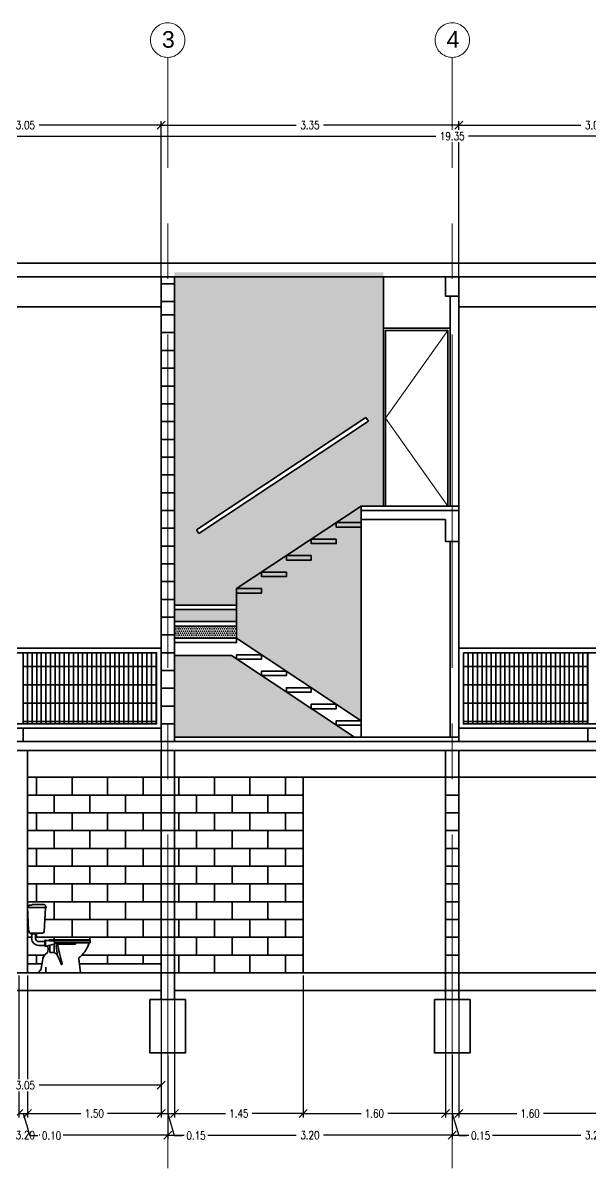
# Model space of a CAD drawing. Header units: metres. Extents: x -255 to -21, y -382 to -241.
# Drawn here: x -38.7 to -32.32, y -254.35 to -241.47 of the extents above; entities that cross this region are included whole.
import ezdxf

# ---------------------------------------------------------------- set-up
doc = ezdxf.new("R2010")
doc.units = ezdxf.units.M
doc.header["$LTSCALE"] = 5
doc.header["$MEASUREMENT"] = 0
doc.linetypes.add('CENTER2', pattern=[1.125, 0.75, -0.125, 0.125, -0.125])
doc.linetypes.add('HIDDEN', pattern=[0.375, 0.25, -0.125])
doc.layers.get('0').update_dxf_attribs({"color": 30})
for name, color, linetype, lineweight in [('A-ANNO-DIMS', 3, 'Continuous', 18), ('A-ANNO-SYMB', 3, 'Continuous', 18), ('A-ANNO-TEXT', 3, 'Continuous', 18), ('A-ELEV-MBE1', 7, 'Continuous', 35), ('A-ELEV-OVHD', 3, 'HIDDEN', 18), ('A-ELEV-PATT', 8, 'Continuous', 18), ('A-SECT-MCUT', 7, 'Continuous', 35), ('A-WALL-FULL-INTR', 7, 'Continuous', 35)]:
    doc.layers.add(name, color=color, linetype=linetype, lineweight=lineweight)
doc.styles.add('E-ROMANS', font='romans.shx', dxfattribs={"width": 0.8})
doc.styles.get("Standard").update_dxf_attribs({"font": 'arial.ttf'})
doc.dimstyles.new('E-0050_TICK_18', dxfattribs={"dimscale": 0.001, "dimtxt": 90, "dimasz": 90, "dimexe": 45, "dimexo": 30, "dimgap": 45, "dimtad": 0, "dimzin": 0, "dimdsep": 46, "dimtxsty": 'E-ROMANS', "dimblk": 'OBLIQUE', "dimcen": 45, "dimclrd": 256, "dimclre": 256, "dimclrt": 256, "dimadec": 0, "dimazin": 0, "dimtfac": 1, "dimtmove": 1, "dimatfit": 3, "dimldrblk": 'OPEN90', "dimfxl": 1, "dimtfill": 1, "dimtolj": 1, "dimtzin": 0, "dimarcsym": 0})
pattern_1 = [(0, (6.4, 0.05), (0.01190625, 0.0238125), [0, -0.0238125])]

# ---------------------------------------------------------------- blocks, each defined once
blk = doc.blocks.new('_Oblique')
at = {"color": 0, "linetype": 'ByBlock', "lineweight": -2}
blk.add_line((-0.5, -0.5), (0.5, 0.5), dxfattribs=at)
blk = doc.blocks.new('*D348')
at = {"layer": 'A-ANNO-DIMS', "lineweight": -2, "transparency": 16777216}
for p, q in [((-40.193, -244.396), (-40.193, -242.579)), ((-40.193, -242.624), (-38.823, -242.624)), ((-37.143, -242.624), (-38.514, -242.624)), ((-37.143, -244.396), (-37.143, -242.579))]:
    blk.add_line(p, q, dxfattribs=at)
at = {"layer": 'A-ANNO-DIMS', "lineweight": -2, "transparency": 16777216, "xscale": 0.09, "yscale": 0.09, "zscale": 0.09, "rotation": 180}
blk.add_blockref('_Oblique', (-40.193, -242.624), dxfattribs=at)
at = {"layer": 'A-ANNO-DIMS', "lineweight": -2, "transparency": 16777216, "xscale": 0.09, "yscale": 0.09, "zscale": 0.09}
blk.add_blockref('_Oblique', (-37.143, -242.624), dxfattribs=at)
at = {"layer": 'A-ANNO-DIMS', "transparency": 16777216, "insert": (-38.668, -242.624), "char_height": 0.09, "attachment_point": 5, "style": 'E-ROMANS', "bg_fill": 3, "box_fill_scale": 1.25, "bg_fill_color": 256, "bg_fill_true_color": 13158600, "bg_fill_transparency": 0}
blk.add_mtext('\\A1;3.05', dxfattribs=at)
blk = doc.blocks.new('_Open90')
at = {"color": 0, "linetype": 'ByBlock', "lineweight": -2}
for p, q in [((0, 0), (-1, 0)), ((-0.5, 0.5), (0, 0)), ((0, 0), (-0.5, -0.5))]:
    blk.add_line(p, q, dxfattribs=at)
blk = doc.blocks.new('*D349')
at = {"layer": 'A-ANNO-DIMS', "lineweight": -2, "transparency": 16777216}
for p, q in [((-37.143, -244.396), (-37.143, -242.579)), ((-37.143, -242.624), (-35.623, -242.624)), ((-33.793, -242.624), (-35.314, -242.624)), ((-33.793, -244.396), (-33.793, -242.579))]:
    blk.add_line(p, q, dxfattribs=at)
at = {"layer": 'A-ANNO-DIMS', "lineweight": -2, "transparency": 16777216, "xscale": 0.09, "yscale": 0.09, "zscale": 0.09, "rotation": 180}
blk.add_blockref('_Oblique', (-37.143, -242.624), dxfattribs=at)
at = {"layer": 'A-ANNO-DIMS', "lineweight": -2, "transparency": 16777216, "xscale": 0.09, "yscale": 0.09, "zscale": 0.09}
blk.add_blockref('_Oblique', (-33.793, -242.624), dxfattribs=at)
at = {"layer": 'A-ANNO-DIMS', "transparency": 16777216, "insert": (-35.468, -242.624), "char_height": 0.09, "attachment_point": 5, "style": 'E-ROMANS', "bg_fill": 3, "box_fill_scale": 1.25, "bg_fill_color": 256, "bg_fill_true_color": 13158600, "bg_fill_transparency": 0}
blk.add_mtext('\\A1;3.35', dxfattribs=at)
blk = doc.blocks.new('*D350')
at = {"layer": 'A-ANNO-DIMS', "lineweight": -2, "transparency": 16777216}
for p, q in [((-33.793, -244.396), (-33.793, -242.579)), ((-33.793, -242.624), (-32.423, -242.624)), ((-30.743, -242.624), (-32.114, -242.624)), ((-30.743, -244.396), (-30.743, -242.579))]:
    blk.add_line(p, q, dxfattribs=at)
at = {"layer": 'A-ANNO-DIMS', "lineweight": -2, "transparency": 16777216, "xscale": 0.09, "yscale": 0.09, "zscale": 0.09, "rotation": 180}
blk.add_blockref('_Oblique', (-33.793, -242.624), dxfattribs=at)
at = {"layer": 'A-ANNO-DIMS', "lineweight": -2, "transparency": 16777216, "xscale": 0.09, "yscale": 0.09, "zscale": 0.09}
blk.add_blockref('_Oblique', (-30.743, -242.624), dxfattribs=at)
at = {"layer": 'A-ANNO-DIMS', "transparency": 16777216, "insert": (-32.268, -242.624), "char_height": 0.09, "attachment_point": 5, "style": 'E-ROMANS', "bg_fill": 3, "box_fill_scale": 1.25, "bg_fill_color": 256, "bg_fill_true_color": 13158600, "bg_fill_transparency": 0}
blk.add_mtext('\\A1;3.05', dxfattribs=at)
blk = doc.blocks.new('*D354')
at = {"layer": 'A-ANNO-DIMS', "lineweight": -2, "transparency": 16777216}
for p, q in [((-43.543, -244.148), (-43.543, -242.703)), ((-43.543, -242.748), (-34.052, -242.748)), ((-24.193, -242.748), (-33.684, -242.748)), ((-24.193, -244.148), (-24.193, -242.703))]:
    blk.add_line(p, q, dxfattribs=at)
at = {"layer": 'A-ANNO-DIMS', "lineweight": -2, "transparency": 16777216, "xscale": 0.09, "yscale": 0.09, "zscale": 0.09, "rotation": 180}
blk.add_blockref('_Oblique', (-43.543, -242.748), dxfattribs=at)
at = {"layer": 'A-ANNO-DIMS', "lineweight": -2, "transparency": 16777216, "xscale": 0.09, "yscale": 0.09, "zscale": 0.09}
blk.add_blockref('_Oblique', (-24.193, -242.748), dxfattribs=at)
at = {"layer": 'A-ANNO-DIMS', "transparency": 16777216, "insert": (-33.868, -242.748), "char_height": 0.09, "attachment_point": 5, "style": 'E-ROMANS', "bg_fill": 3, "box_fill_scale": 1.25, "bg_fill_color": 256, "bg_fill_true_color": 13158600, "bg_fill_transparency": 0}
blk.add_mtext('\\A1;19.35', dxfattribs=at)
blk = doc.blocks.new('WC-ELEV-LAT-DESCARGA MURO')
for p, q in [((0.011, 0.478), (0, 0.739)), ((0.006, 0.75), (0.001, 0.742)), ((0.002, 0.741), (0.012, 0.741)), ((0.002, 0.741), (0.01, 0.741)), ((0.013, 0.741), (0.01, 0.741)), ((0.016, 0.737), (0.016, 0.735)), ((0.017, 0.734), (0.024, 0.734)), ((0.036, 0.76), (0.023, 0.76)), ((0.209, 0.734), (0.024, 0.734)), ((0.184, 0.769), (0.056, 0.769)), ((0.186, 0.462), (0.202, 0.734)), ((0.21, 0.735), (0.203, 0.755)), ((0.011, 0.476), (0.011, 0.476)), ((0.022, 0.451), (0.012, 0.474)), ((0.046, 0.446), (0.031, 0.446)), ((0.104, 0.445), (0.031, 0.445)), ((0.101, 0.442), (0.035, 0.442)), ((0.036, 0.445), (0.1, 0.445)), ((0.097, 0.438), (0.038, 0.438)), ((0.046, 0.446), (0.11, 0.446)), ((0.046, 0.438), (0.046, 0.388)), ((0.09, 0.438), (0.09, 0.388)), ((0.11, 0.446), (0.162, 0.446)), ((0.167, 0.447), (0.181, 0.454)), ((0.126, 0.351), (0.195, 0.351)), ((0.126, 0.307), (0.195, 0.307)), ((0.195, 0.3), (0.195, 0.365)), ((0.197, 0.367), (0.199, 0.367)), ((0.197, 0.297), (0.199, 0.297)), ((0.2, 0.297), (0.2, 0.367)), ((0.2, 0.367), (0.206, 0.364)), ((0.2, 0.297), (0.201, 0.298)), ((0.201, 0.298), (0.202, 0.299)), ((0.205, 0.365), (0.24, 0.365)), ((0.213, 0.3), (0.205, 0.3)), ((0.338, 0.333), (0.213, 0.3)), ((0.24, 0.369), (0.24, 0.363)), ((0.7, 0.372), (0.243, 0.372)), ((0.705, 0.36), (0.243, 0.36)), ((0.25, 0.229), (0.25, 0.309)), ((0.303, 0.336), (0.303, 0.36)), ((0.697, 0.336), (0.303, 0.336)), ((0.34, 0.321), (0.333, 0.319)), ((0.53, 0.321), (0.34, 0.321)), ((0.537, 0.336), (0.537, 0.329)), ((0.701, 0.337), (0.697, 0.336)), ((0.705, 0.342), (0.705, 0.367)), ((0.147, 0.029), (0.166, 0.132)), ((0.282, 0.229), (0.25, 0.229)), ((0.575, 0.158), (0.595, 0)), ((0.132, 0.02), (0.122, 0)), ((0.122, 0), (0.595, 0)), ((0.147, 0.029), (0.137, 0.025)), ((0.389, 0.104), (0.389, 0.104))]:
    blk.add_line(p, q)
blk.add_lwpolyline([(0.205, 0), (0.205, 0.064)])
for centre, radius, start, end in [((0.023, 0.74), 0.02, 90, 147.7244), ((0.012, 0.737), 0.004, 0, 90), ((0.017, 0.735), 0.001, 180, 270), ((0.036, 0.78), 0.02, 270, 317.2679), ((0.056, 0.761), 0.008, 90, 137.2679), ((0.184, 0.749), 0.02, 18.9246, 90), ((0.209, 0.735), 0.001, 270, 18.9246), ((0.021, 0.478), 0.01, 182.3294, 205.0169), ((0.031, 0.456), 0.01, 205.0169, 270), ((0.035, 0.445), 0.00367, 180, 270), ((0.038, 0.442), 0.00367, 180, 270), ((0.126, 0.388), 0.0807, 180, 270), ((0.126, 0.388), 0.0367, 180, 270), ((0.097, 0.442), 0.00367, 270, 0), ((0.101, 0.445), 0.00367, 270, 0), ((0.162, 0.456), 0.01, 270, 297.5822), ((0.176, 0.463), 0.01, 297.5822, 356.7358), ((0.197, 0.365), 0.0025, 90, 180), ((0.197, 0.3), 0.0025, 180, 270), ((0.199, 0.365), 0.0025, 67.3711, 90), ((0.199, 0.3), 0.0025, 270, 292.6289), ((0.205, 0.295), 0.005, 91.8305, 126.4939), ((0.213, 0.285), 0.015, 15.5762, 90), ((0.131, 0.267), 0.099, 336.6116, 12.4493), ((0.243, 0.369), 0.003, 90, 180), ((0.243, 0.363), 0.003, 180, 270), ((0.338, 0.305), 0.015, 109.5576, 191.3062), ((2.177, 0.493), 1.864, 185.883, 189.2763), ((1.672, 0.51), 1.346, 187.3898, 197.5434), ((0.53, 0.329), 0.0075, 270, 0), ((0.385, 0.424), 0.318, 312.9227, 342.3974), ((0.698, 0.325), 0.01, 132.716, 167.5218), ((0.702, 0.321), 0.0163, 106.8545, 132.716), ((0.7, 0.367), 0.005, 0, 90), ((0.7, 0.342), 0.005, 279.1205, 0), ((0.308, 0.114), 0.143, 127.0148, 172.8248), ((0.282, 0.169), 0.06, 34.3973, 90), ((0.253, 0.149), 0.0951, 19.1766, 34.3973), ((-0.345, -0.155), 0.766, 19.3388, 25.9829), ((0.595, 0.16), 0.02, 123.995, 177.2374), ((0.607, 0.159), 0.0321, 177.2374, 183.2926), ((0.514, 0.28), 0.125, 303.995, 314.4783), ((0.141, 0.016), 0.01, 112.1905, 154.9463), ((0.383, 0.1), 0.00635, 197.4967, 35.0481)]:
    blk.add_arc(centre, radius, start, end)
blk = doc.blocks.new('*D577')
at = {"layer": 'A-ANNO-DIMS', "lineweight": -2, "transparency": 16777216}
for p, q in [((-40.268, -253.088), (-40.268, -254.028)), ((-37.068, -253.088), (-37.068, -254.028)), ((-40.268, -253.983), (-38.823, -253.983)), ((-37.068, -253.983), (-38.514, -253.983))]:
    blk.add_line(p, q, dxfattribs=at)
at = {"layer": 'A-ANNO-DIMS', "lineweight": -2, "transparency": 16777216, "xscale": 0.09, "yscale": 0.09, "zscale": 0.09, "rotation": 180}
blk.add_blockref('_Oblique', (-40.268, -253.983), dxfattribs=at)
at = {"layer": 'A-ANNO-DIMS', "lineweight": -2, "transparency": 16777216, "xscale": 0.09, "yscale": 0.09, "zscale": 0.09}
blk.add_blockref('_Oblique', (-37.068, -253.983), dxfattribs=at)
at = {"layer": 'A-ANNO-DIMS', "transparency": 16777216, "insert": (-38.668, -253.983), "char_height": 0.09, "attachment_point": 5, "style": 'E-ROMANS', "bg_fill": 3, "box_fill_scale": 1.25, "bg_fill_color": 256, "bg_fill_true_color": 13158600, "bg_fill_transparency": 0}
blk.add_mtext('\\A1;3.20', dxfattribs=at)
blk = doc.blocks.new('*D578')
at = {"layer": 'A-ANNO-DIMS', "lineweight": -2, "transparency": 16777216}
for p, q in [((-37.068, -253.088), (-37.068, -254.028)), ((-33.868, -253.088), (-33.868, -254.028)), ((-37.068, -253.983), (-35.623, -253.983)), ((-33.868, -253.983), (-35.314, -253.983))]:
    blk.add_line(p, q, dxfattribs=at)
at = {"layer": 'A-ANNO-DIMS', "lineweight": -2, "transparency": 16777216, "xscale": 0.09, "yscale": 0.09, "zscale": 0.09, "rotation": 180}
blk.add_blockref('_Oblique', (-37.068, -253.983), dxfattribs=at)
at = {"layer": 'A-ANNO-DIMS', "lineweight": -2, "transparency": 16777216, "xscale": 0.09, "yscale": 0.09, "zscale": 0.09}
blk.add_blockref('_Oblique', (-33.868, -253.983), dxfattribs=at)
at = {"layer": 'A-ANNO-DIMS', "transparency": 16777216, "insert": (-35.468, -253.983), "char_height": 0.09, "attachment_point": 5, "style": 'E-ROMANS', "bg_fill": 3, "box_fill_scale": 1.25, "bg_fill_color": 256, "bg_fill_true_color": 13158600, "bg_fill_transparency": 0}
blk.add_mtext('\\A1;3.20', dxfattribs=at)
blk = doc.blocks.new('*D579')
at = {"layer": 'A-ANNO-DIMS', "lineweight": -2, "transparency": 16777216}
for p, q in [((-33.868, -253.088), (-33.868, -254.028)), ((-33.868, -253.983), (-32.423, -253.983)), ((-30.668, -253.983), (-32.114, -253.983)), ((-30.668, -253.953), (-30.668, -253.938))]:
    blk.add_line(p, q, dxfattribs=at)
at = {"layer": 'A-ANNO-DIMS', "lineweight": -2, "transparency": 16777216, "xscale": 0.09, "yscale": 0.09, "zscale": 0.09, "rotation": 180}
blk.add_blockref('_Oblique', (-33.868, -253.983), dxfattribs=at)
at = {"layer": 'A-ANNO-DIMS', "lineweight": -2, "transparency": 16777216, "xscale": 0.09, "yscale": 0.09, "zscale": 0.09}
blk.add_blockref('_Oblique', (-30.668, -253.983), dxfattribs=at)
at = {"layer": 'A-ANNO-DIMS', "transparency": 16777216, "insert": (-32.268, -253.983), "char_height": 0.09, "attachment_point": 5, "style": 'E-ROMANS', "bg_fill": 3, "box_fill_scale": 1.25, "bg_fill_color": 256, "bg_fill_true_color": 13158600, "bg_fill_transparency": 0}
blk.add_mtext('\\A1;3.20', dxfattribs=at)
blk = doc.blocks.new('*D589')
at = {"layer": 'A-ANNO-DIMS', "lineweight": -2, "transparency": 16777216}
for p, q in [((-38.743, -252.188), (-38.743, -253.785)), ((-38.643, -252.188), (-38.643, -253.785)), ((-38.743, -253.74), (-38.643, -253.74)), ((-38.693, -253.74), (-38.619, -253.988)), ((-38.619, -253.988), (-38.529, -253.988))]:
    blk.add_line(p, q, dxfattribs=at)
at = {"layer": 'A-ANNO-DIMS', "lineweight": -2, "transparency": 16777216, "xscale": 0.09, "yscale": 0.09, "zscale": 0.09, "rotation": 180}
blk.add_blockref('_Oblique', (-38.743, -253.74), dxfattribs=at)
at = {"layer": 'A-ANNO-DIMS', "lineweight": -2, "transparency": 16777216, "xscale": 0.09, "yscale": 0.09, "zscale": 0.09}
blk.add_blockref('_Oblique', (-38.643, -253.74), dxfattribs=at)
at = {"layer": 'A-ANNO-DIMS', "transparency": 16777216, "insert": (-38.374, -253.988), "char_height": 0.09, "attachment_point": 5, "style": 'E-ROMANS', "bg_fill": 3, "box_fill_scale": 1.25, "bg_fill_color": 256, "bg_fill_true_color": 13158600, "bg_fill_transparency": 0}
blk.add_mtext('\\A1;0.10', dxfattribs=at)
blk = doc.blocks.new('*D590')
at = {"layer": 'A-ANNO-DIMS', "lineweight": -2, "transparency": 16777216}
for p, q in [((-38.643, -252.188), (-38.643, -253.785)), ((-37.143, -252.188), (-37.143, -253.785)), ((-38.643, -253.74), (-38.043, -253.74)), ((-37.143, -253.74), (-37.744, -253.74))]:
    blk.add_line(p, q, dxfattribs=at)
at = {"layer": 'A-ANNO-DIMS', "lineweight": -2, "transparency": 16777216, "xscale": 0.09, "yscale": 0.09, "zscale": 0.09, "rotation": 180}
blk.add_blockref('_Oblique', (-38.643, -253.74), dxfattribs=at)
at = {"layer": 'A-ANNO-DIMS', "lineweight": -2, "transparency": 16777216, "xscale": 0.09, "yscale": 0.09, "zscale": 0.09}
blk.add_blockref('_Oblique', (-37.143, -253.74), dxfattribs=at)
at = {"layer": 'A-ANNO-DIMS', "transparency": 16777216, "insert": (-37.893, -253.74), "char_height": 0.09, "attachment_point": 5, "style": 'E-ROMANS', "bg_fill": 3, "box_fill_scale": 1.25, "bg_fill_color": 256, "bg_fill_true_color": 13158600, "bg_fill_transparency": 0}
blk.add_mtext('\\A1;1.50', dxfattribs=at)
blk = doc.blocks.new('*D591')
at = {"layer": 'A-ANNO-DIMS', "lineweight": -2, "transparency": 16777216}
for p, q in [((-37.143, -252.188), (-37.143, -253.785)), ((-36.993, -252.188), (-36.993, -253.785)), ((-37.143, -253.74), (-36.993, -253.74)), ((-37.068, -253.74), (-36.994, -253.988)), ((-36.994, -253.988), (-36.904, -253.988))]:
    blk.add_line(p, q, dxfattribs=at)
at = {"layer": 'A-ANNO-DIMS', "lineweight": -2, "transparency": 16777216, "xscale": 0.09, "yscale": 0.09, "zscale": 0.09, "rotation": 180}
blk.add_blockref('_Oblique', (-37.143, -253.74), dxfattribs=at)
at = {"layer": 'A-ANNO-DIMS', "lineweight": -2, "transparency": 16777216, "xscale": 0.09, "yscale": 0.09, "zscale": 0.09}
blk.add_blockref('_Oblique', (-36.993, -253.74), dxfattribs=at)
at = {"layer": 'A-ANNO-DIMS', "transparency": 16777216, "insert": (-36.749, -253.988), "char_height": 0.09, "attachment_point": 5, "style": 'E-ROMANS', "bg_fill": 3, "box_fill_scale": 1.25, "bg_fill_color": 256, "bg_fill_true_color": 13158600, "bg_fill_transparency": 0}
blk.add_mtext('\\A1;0.15', dxfattribs=at)
blk = doc.blocks.new('*D592')
at = {"layer": 'A-ANNO-DIMS', "lineweight": -2, "transparency": 16777216}
for p, q in [((-36.993, -252.188), (-36.993, -253.785)), ((-35.543, -252.188), (-35.543, -253.785)), ((-36.993, -253.74), (-36.418, -253.74)), ((-35.543, -253.74), (-36.119, -253.74))]:
    blk.add_line(p, q, dxfattribs=at)
at = {"layer": 'A-ANNO-DIMS', "lineweight": -2, "transparency": 16777216, "xscale": 0.09, "yscale": 0.09, "zscale": 0.09, "rotation": 180}
blk.add_blockref('_Oblique', (-36.993, -253.74), dxfattribs=at)
at = {"layer": 'A-ANNO-DIMS', "lineweight": -2, "transparency": 16777216, "xscale": 0.09, "yscale": 0.09, "zscale": 0.09}
blk.add_blockref('_Oblique', (-35.543, -253.74), dxfattribs=at)
at = {"layer": 'A-ANNO-DIMS', "transparency": 16777216, "insert": (-36.268, -253.74), "char_height": 0.09, "attachment_point": 5, "style": 'E-ROMANS', "bg_fill": 3, "box_fill_scale": 1.25, "bg_fill_color": 256, "bg_fill_true_color": 13158600, "bg_fill_transparency": 0}
blk.add_mtext('\\A1;1.45', dxfattribs=at)
blk = doc.blocks.new('*D593')
at = {"layer": 'A-ANNO-DIMS', "lineweight": -2, "transparency": 16777216}
for p, q in [((-35.543, -252.188), (-35.543, -253.785)), ((-33.943, -252.188), (-33.943, -253.785)), ((-35.543, -253.74), (-34.893, -253.74)), ((-33.943, -253.74), (-34.594, -253.74))]:
    blk.add_line(p, q, dxfattribs=at)
at = {"layer": 'A-ANNO-DIMS', "lineweight": -2, "transparency": 16777216, "xscale": 0.09, "yscale": 0.09, "zscale": 0.09, "rotation": 180}
blk.add_blockref('_Oblique', (-35.543, -253.74), dxfattribs=at)
at = {"layer": 'A-ANNO-DIMS', "lineweight": -2, "transparency": 16777216, "xscale": 0.09, "yscale": 0.09, "zscale": 0.09}
blk.add_blockref('_Oblique', (-33.943, -253.74), dxfattribs=at)
at = {"layer": 'A-ANNO-DIMS', "transparency": 16777216, "insert": (-34.743, -253.74), "char_height": 0.09, "attachment_point": 5, "style": 'E-ROMANS', "bg_fill": 3, "box_fill_scale": 1.25, "bg_fill_color": 256, "bg_fill_true_color": 13158600, "bg_fill_transparency": 0}
blk.add_mtext('\\A1;1.60', dxfattribs=at)
blk = doc.blocks.new('*D594')
at = {"layer": 'A-ANNO-DIMS', "lineweight": -2, "transparency": 16777216}
for p, q in [((-33.943, -252.188), (-33.943, -253.785)), ((-33.793, -252.188), (-33.793, -253.785)), ((-33.943, -253.74), (-33.793, -253.74)), ((-33.868, -253.74), (-33.794, -253.988)), ((-33.794, -253.988), (-33.704, -253.988))]:
    blk.add_line(p, q, dxfattribs=at)
at = {"layer": 'A-ANNO-DIMS', "lineweight": -2, "transparency": 16777216, "xscale": 0.09, "yscale": 0.09, "zscale": 0.09, "rotation": 180}
blk.add_blockref('_Oblique', (-33.943, -253.74), dxfattribs=at)
at = {"layer": 'A-ANNO-DIMS', "lineweight": -2, "transparency": 16777216, "xscale": 0.09, "yscale": 0.09, "zscale": 0.09}
blk.add_blockref('_Oblique', (-33.793, -253.74), dxfattribs=at)
at = {"layer": 'A-ANNO-DIMS', "transparency": 16777216, "insert": (-33.549, -253.988), "char_height": 0.09, "attachment_point": 5, "style": 'E-ROMANS', "bg_fill": 3, "box_fill_scale": 1.25, "bg_fill_color": 256, "bg_fill_true_color": 13158600, "bg_fill_transparency": 0}
blk.add_mtext('\\A1;0.15', dxfattribs=at)
blk = doc.blocks.new('*D595')
at = {"layer": 'A-ANNO-DIMS', "lineweight": -2, "transparency": 16777216}
for p, q in [((-33.793, -252.188), (-33.793, -253.785)), ((-32.193, -252.188), (-32.193, -253.785)), ((-33.793, -253.74), (-33.143, -253.74)), ((-32.193, -253.74), (-32.844, -253.74))]:
    blk.add_line(p, q, dxfattribs=at)
at = {"layer": 'A-ANNO-DIMS', "lineweight": -2, "transparency": 16777216, "xscale": 0.09, "yscale": 0.09, "zscale": 0.09, "rotation": 180}
blk.add_blockref('_Oblique', (-33.793, -253.74), dxfattribs=at)
at = {"layer": 'A-ANNO-DIMS', "lineweight": -2, "transparency": 16777216, "xscale": 0.09, "yscale": 0.09, "zscale": 0.09}
blk.add_blockref('_Oblique', (-32.193, -253.74), dxfattribs=at)
at = {"layer": 'A-ANNO-DIMS', "transparency": 16777216, "insert": (-32.993, -253.74), "char_height": 0.09, "attachment_point": 5, "style": 'E-ROMANS', "bg_fill": 3, "box_fill_scale": 1.25, "bg_fill_color": 256, "bg_fill_true_color": 13158600, "bg_fill_transparency": 0}
blk.add_mtext('\\A1;1.60', dxfattribs=at)
blk = doc.blocks.new('*D609')
at = {"layer": 'A-ANNO-DIMS', "lineweight": -2, "transparency": 16777216}
for p, q in [((-37.143, -249.388), (-37.143, -253.467)), ((-40.193, -249.538), (-40.193, -253.467)), ((-40.193, -253.422), (-38.823, -253.422)), ((-37.143, -253.422), (-38.514, -253.422))]:
    blk.add_line(p, q, dxfattribs=at)
at = {"layer": 'A-ANNO-DIMS', "lineweight": -2, "transparency": 16777216, "xscale": 0.09, "yscale": 0.09, "zscale": 0.09, "rotation": 180}
blk.add_blockref('_Oblique', (-40.193, -253.422), dxfattribs=at)
at = {"layer": 'A-ANNO-DIMS', "lineweight": -2, "transparency": 16777216, "xscale": 0.09, "yscale": 0.09, "zscale": 0.09}
blk.add_blockref('_Oblique', (-37.143, -253.422), dxfattribs=at)
at = {"layer": 'A-ANNO-DIMS', "transparency": 16777216, "insert": (-38.668, -253.422), "char_height": 0.09, "attachment_point": 5, "style": 'E-ROMANS', "bg_fill": 3, "box_fill_scale": 1.25, "bg_fill_color": 256, "bg_fill_true_color": 13158600, "bg_fill_transparency": 0}
blk.add_mtext('\\A1;3.05', dxfattribs=at)

msp = doc.modelspace()

# ---------------------------------------------------------------- hatches: boundary and pattern name
at = {"layer": 'A-ELEV-MBE1'}
h = msp.add_hatch(dxfattribs=at)
h.set_pattern_fill('DOTS', color=256, scale=0.015, style=0)
h.set_pattern_definition(pattern_1)
h.paths.add_polyline_path([(-36.293, -247.837), (-36.293, -248.394), (-34.893, -249.323), (-34.893, -247.058), (-34.893, -246.908)])
h.paths.add_polyline_path([(-36.993, -249.508), (-34.969, -249.508), (-36.352, -248.59), (-36.993, -248.59)])
h = msp.add_hatch(dxfattribs=at)
h.set_pattern_fill('DOTS', color=256, scale=0.015, style=0)
h.set_pattern_definition(pattern_1)
h.paths.add_polyline_path([(-36.293, -248.394), (-36.293, -248.258), (-36.993, -248.258), (-36.993, -248.394)])
h = msp.add_hatch(dxfattribs=at)
h.set_pattern_fill('GRATE', color=256, scale=0.065, angle=90, style=0)
h.set_pattern_definition([(90, (-2e-13, -512.459503), (0.05159375, 9e-18), []), (0, (-2e-13, -512.4595), (5e-17, -0.206375), [])])
h.paths.add_polyline_path([(-38.693, -248.558), (-38.693, -249.358), (-37.193, -249.358), (-37.193, -248.558)])
h = msp.add_hatch(dxfattribs=at)
h.set_pattern_fill('GRATE', color=256, scale=0.065, angle=90, style=0)
h.set_pattern_definition([(90, (6.4, -512.459503), (0.05159375, 9e-18), []), (0, (6.4, -512.4595), (5e-17, -0.206375), [])])
h.paths.add_polyline_path([(-33.743, -248.558), (-32.343, -248.558), (-32.343, -249.358), (-33.743, -249.358)])

# ---------------------------------------------------------------- linework, layer by layer
at = {"layer": 'A-ANNO-SYMB', "linetype": 'CENTER2'}
for p, q in [((-37.068, -254.354), (-37.068, -241.861)), ((-33.868, -254.354), (-33.868, -241.861))]:
    msp.add_line(p, q, dxfattribs=at)
for centre in [(-37.068, -241.668), (-33.868, -241.668)]:
    msp.add_circle(centre, 0.194, dxfattribs=at)
at = {"layer": 'A-ELEV-MBE1'}
for p, q in [((-40.193, -244.667), (-37.143, -244.667)), ((-33.793, -244.667), (-30.743, -244.667)), ((-34.643, -244.908), (-33.893, -244.908)), ((-36.293, -248.394), (-36.993, -248.394)), ((-34.893, -249.323), (-36.293, -248.394)), ((-40.193, -248.508), (-37.143, -248.508)), ((-33.793, -248.508), (-30.743, -248.508)), ((-36.352, -248.59), (-36.993, -248.59)), ((-34.969, -249.508), (-36.352, -248.59)), ((-40.193, -249.408), (-37.143, -249.408)), ((-33.793, -249.408), (-30.743, -249.408)), ((-37.143, -249.958), (-38.643, -249.958)), ((-38.543, -249.958), (-38.543, -250.158)), ((-38.143, -249.958), (-38.143, -250.158)), ((-37.743, -249.958), (-37.743, -250.158)), ((-37.343, -249.958), (-37.343, -250.158)), ((-36.993, -249.958), (-33.943, -249.958)), ((-36.943, -249.958), (-36.943, -250.158)), ((-36.543, -249.958), (-36.543, -250.158)), ((-36.143, -249.958), (-36.143, -250.158)), ((-35.743, -249.958), (-35.743, -250.158)), ((-35.543, -249.958), (-35.543, -252.158)), ((-33.793, -249.958), (-30.743, -249.958)), ((-38.643, -250.158), (-37.143, -250.158)), ((-38.343, -250.158), (-38.343, -250.358)), ((-37.943, -250.158), (-37.943, -250.358)), ((-37.543, -250.158), (-37.543, -250.358)), ((-36.993, -250.158), (-35.543, -250.158)), ((-36.743, -250.158), (-36.743, -250.358)), ((-36.343, -250.158), (-36.343, -250.358)), ((-35.943, -250.158), (-35.943, -250.358)), ((-38.643, -250.358), (-37.143, -250.358)), ((-38.543, -250.358), (-38.543, -250.558)), ((-38.143, -250.358), (-38.143, -250.558)), ((-37.743, -250.358), (-37.743, -250.558)), ((-37.343, -250.358), (-37.343, -250.558)), ((-36.993, -250.358), (-35.543, -250.358)), ((-36.943, -250.358), (-36.943, -250.558)), ((-36.543, -250.358), (-36.543, -250.558)), ((-36.143, -250.358), (-36.143, -250.558)), ((-35.743, -250.358), (-35.743, -250.558)), ((-38.643, -250.558), (-37.143, -250.558)), ((-38.343, -250.558), (-38.343, -250.758)), ((-37.943, -250.558), (-37.943, -250.758)), ((-37.543, -250.558), (-37.543, -250.758)), ((-36.993, -250.558), (-35.543, -250.558)), ((-36.743, -250.558), (-36.743, -250.758)), ((-36.343, -250.558), (-36.343, -250.758)), ((-35.943, -250.558), (-35.943, -250.758)), ((-38.643, -250.758), (-37.143, -250.758)), ((-38.543, -250.758), (-38.543, -250.958)), ((-38.143, -250.758), (-38.143, -250.958)), ((-37.743, -250.758), (-37.743, -250.958)), ((-37.343, -250.758), (-37.343, -250.958)), ((-36.993, -250.758), (-35.543, -250.758)), ((-36.943, -250.758), (-36.943, -250.958)), ((-36.543, -250.758), (-36.543, -250.958)), ((-36.143, -250.758), (-36.143, -250.958)), ((-35.743, -250.758), (-35.743, -250.958)), ((-38.643, -250.958), (-37.143, -250.958)), ((-38.343, -250.958), (-38.343, -251.158)), ((-37.943, -250.958), (-37.943, -251.158)), ((-37.543, -250.958), (-37.543, -251.158)), ((-36.993, -250.958), (-35.543, -250.958)), ((-36.743, -250.958), (-36.743, -251.158)), ((-36.343, -250.958), (-36.343, -251.158)), ((-35.943, -250.958), (-35.943, -251.158)), ((-38.643, -251.158), (-37.143, -251.158)), ((-38.543, -251.158), (-38.543, -251.358)), ((-38.143, -251.158), (-38.143, -251.358)), ((-37.743, -251.158), (-37.743, -251.358)), ((-37.343, -251.158), (-37.343, -251.358)), ((-36.993, -251.158), (-35.543, -251.158)), ((-36.943, -251.158), (-36.943, -251.358)), ((-36.543, -251.158), (-36.543, -251.358)), ((-36.143, -251.158), (-36.143, -251.358)), ((-35.743, -251.158), (-35.743, -251.358)), ((-38.643, -251.358), (-37.143, -251.358)), ((-38.343, -251.358), (-38.343, -251.558)), ((-37.943, -251.358), (-37.943, -251.558)), ((-37.543, -251.358), (-37.543, -251.558)), ((-36.993, -251.358), (-35.543, -251.358)), ((-36.743, -251.358), (-36.743, -251.558)), ((-36.343, -251.358), (-36.343, -251.558)), ((-35.943, -251.358), (-35.943, -251.558)), ((-38.643, -251.558), (-38.638, -251.558)), ((-38.449, -251.558), (-37.143, -251.558)), ((-38.143, -251.558), (-38.143, -251.758)), ((-37.743, -251.558), (-37.743, -251.758)), ((-37.343, -251.558), (-37.343, -251.758)), ((-36.993, -251.558), (-35.543, -251.558)), ((-36.943, -251.558), (-36.943, -251.758)), ((-36.543, -251.558), (-36.543, -251.758)), ((-36.143, -251.558), (-36.143, -251.758)), ((-35.743, -251.558), (-35.743, -251.758)), ((-38.643, -251.758), (-38.598, -251.758)), ((-38.554, -251.758), (-37.143, -251.758)), ((-38.543, -251.713), (-38.543, -251.758)), ((-38.343, -251.758), (-38.343, -251.786)), ((-37.943, -251.758), (-37.943, -251.786)), ((-37.543, -251.758), (-37.543, -251.958)), ((-36.993, -251.758), (-35.543, -251.758)), ((-36.743, -251.758), (-36.743, -251.958)), ((-36.343, -251.758), (-36.343, -251.958)), ((-35.943, -251.758), (-35.943, -251.958)), ((-38.343, -251.836), (-38.343, -251.932)), ((-38.643, -251.958), (-38.449, -251.958)), ((-38.543, -251.958), (-38.543, -252.058)), ((-37.143, -251.958), (-38.033, -251.958)), ((-37.743, -251.958), (-37.743, -252.058)), ((-37.343, -251.958), (-37.343, -252.058)), ((-36.993, -251.958), (-35.543, -251.958)), ((-36.943, -251.958), (-36.943, -252.158)), ((-36.543, -251.958), (-36.543, -252.158)), ((-36.143, -251.958), (-36.143, -252.158)), ((-35.743, -251.958), (-35.743, -252.158)), ((-38.643, -252.058), (-38.483, -252.058)), ((-38.061, -252.058), (-37.143, -252.058))]:
    msp.add_line(p, q, dxfattribs=at)
for points in [[(-33.918, -246.908), (-33.918, -244.933), (-34.618, -244.933), (-34.618, -246.908)], [(-34.838, -245.912), (-36.743, -247.175)], [(-34.81, -245.953), (-36.716, -247.217)], [(-34.81, -245.953), (-34.838, -245.912)], [(-36.293, -248.394), (-36.293, -247.837), (-34.893, -246.908), (-34.893, -246.908)], [(-34.893, -249.323), (-34.893, -247.058)], [(-36.743, -247.175), (-36.716, -247.217)], [(-38.693, -248.558), (-38.693, -249.358)], [(-32.343, -248.558), (-32.343, -249.358)], [(-34.893, -249.323), (-34.893, -249.508)], [(-38.693, -249.408), (-38.693, -249.558)], [(-32.343, -249.408), (-32.343, -249.558)]]:
    msp.add_lwpolyline(points, dxfattribs=at)
for points in [[(-34.893, -247.094), (-35.173, -247.094), (-35.173, -247.144), (-34.893, -247.144)], [(-35.173, -247.28), (-35.453, -247.28), (-35.453, -247.33), (-35.173, -247.33)], [(-35.453, -247.466), (-35.733, -247.466), (-35.733, -247.516), (-35.453, -247.516)], [(-35.733, -247.651), (-36.013, -247.651), (-36.013, -247.701), (-35.733, -247.701)], [(-36.013, -247.837), (-36.293, -247.837), (-36.293, -247.887), (-36.013, -247.887)], [(-36.293, -248.023), (-36.993, -248.023), (-36.993, -248.073), (-36.293, -248.073)], [(-36.293, -248.208), (-36.993, -248.208), (-36.993, -248.258), (-36.293, -248.258)], [(-36.293, -248.394), (-36.993, -248.394), (-36.993, -248.444), (-36.293, -248.444)], [(-40.143, -248.558), (-37.193, -248.558), (-37.193, -249.358), (-40.143, -249.358)], [(-36.013, -248.58), (-36.293, -248.58), (-36.293, -248.63), (-36.013, -248.63)], [(-33.743, -248.558), (-30.793, -248.558), (-30.793, -249.358), (-33.743, -249.358)], [(-35.733, -248.765), (-36.013, -248.765), (-36.013, -248.815), (-35.733, -248.815)], [(-35.453, -248.951), (-35.733, -248.951), (-35.733, -249.001), (-35.453, -249.001)], [(-35.173, -249.137), (-35.453, -249.137), (-35.453, -249.187), (-35.173, -249.187)], [(-34.893, -249.323), (-35.173, -249.323), (-35.173, -249.373), (-34.893, -249.373)]]:
    msp.add_lwpolyline(points, close=True, dxfattribs=at)
at = {"layer": 'A-ELEV-OVHD'}
msp.add_lwpolyline([(-33.918, -244.933), (-34.618, -245.921), (-33.918, -246.908)], dxfattribs=at)
at = {"layer": 'A-SECT-MCUT'}
for p, q in [((-43.543, -244.178), (-24.193, -244.178)), ((-43.543, -244.329), (-24.193, -244.329)), ((-36.993, -244.608), (-37.143, -244.608)), ((-36.993, -244.758), (-37.143, -244.758)), ((-36.993, -244.958), (-37.143, -244.958)), ((-36.993, -245.158), (-37.143, -245.158)), ((-36.993, -245.358), (-37.143, -245.358)), ((-36.993, -245.558), (-37.143, -245.558)), ((-36.993, -245.758), (-37.143, -245.758)), ((-36.993, -245.958), (-37.143, -245.958)), ((-36.993, -246.158), (-37.143, -246.158)), ((-36.993, -246.358), (-37.143, -246.358)), ((-36.993, -246.558), (-37.143, -246.558)), ((-36.993, -246.758), (-37.143, -246.758)), ((-36.993, -246.958), (-37.143, -246.958)), ((-34.893, -246.908), (-33.793, -246.908)), ((-34.893, -246.958), (-33.793, -246.958)), ((-36.993, -247.158), (-37.143, -247.158)), ((-34.893, -247.058), (-33.943, -247.058)), ((-36.993, -247.358), (-37.143, -247.358)), ((-36.993, -247.558), (-37.143, -247.558)), ((-36.993, -247.758), (-37.143, -247.758)), ((-36.993, -247.958), (-37.143, -247.958)), ((-36.993, -248.158), (-37.143, -248.158)), ((-36.993, -248.358), (-37.143, -248.358)), ((-36.993, -248.558), (-37.143, -248.558)), ((-36.993, -248.758), (-37.143, -248.758)), ((-36.993, -248.958), (-37.143, -248.958)), ((-36.993, -249.158), (-37.143, -249.158)), ((-36.993, -249.358), (-37.143, -249.358)), ((-43.543, -249.558), (-24.193, -249.558)), ((-36.993, -249.508), (-33.793, -249.508)), ((-33.793, -249.508), (-33.793, -249.558)), ((-43.543, -249.658), (-24.193, -249.658)), ((-37.143, -249.658), (-37.143, -252.158)), ((-36.993, -249.658), (-36.993, -252.158)), ((-33.943, -249.658), (-33.943, -252.158)), ((-33.793, -249.658), (-33.793, -252.158)), ((-37.143, -249.958), (-36.993, -249.958)), ((-33.943, -249.958), (-33.793, -249.958)), ((-36.993, -250.158), (-37.143, -250.158)), ((-33.793, -250.158), (-33.943, -250.158)), ((-36.993, -250.358), (-37.143, -250.358)), ((-33.793, -250.358), (-33.943, -250.358)), ((-36.993, -250.558), (-37.143, -250.558)), ((-33.793, -250.558), (-33.943, -250.558)), ((-36.993, -250.758), (-37.143, -250.758)), ((-33.793, -250.758), (-33.943, -250.758)), ((-36.993, -250.958), (-37.143, -250.958)), ((-33.793, -250.958), (-33.943, -250.958)), ((-36.993, -251.158), (-37.143, -251.158)), ((-33.793, -251.158), (-33.943, -251.158)), ((-36.993, -251.358), (-37.143, -251.358)), ((-33.793, -251.358), (-33.943, -251.358)), ((-36.993, -251.558), (-37.143, -251.558)), ((-33.793, -251.558), (-33.943, -251.558)), ((-36.993, -251.758), (-37.143, -251.758)), ((-33.793, -251.758), (-33.943, -251.758)), ((-36.993, -251.958), (-37.143, -251.958)), ((-33.793, -251.958), (-33.943, -251.958)), ((-24.343, -252.158), (-43.543, -252.158)), ((-37.143, -252.458), (-37.143, -252.158)), ((-36.993, -252.158), (-36.993, -252.458)), ((-33.943, -252.458), (-33.943, -252.158)), ((-33.793, -252.158), (-33.943, -252.158)), ((-33.793, -252.158), (-33.793, -252.458)), ((-43.393, -252.358), (-37.143, -252.358)), ((-36.993, -252.358), (-24.343, -252.358))]:
    msp.add_line(p, q, dxfattribs=at)
for points in [[(-34.893, -246.908), (-34.893, -247.058)], [(-33.793, -246.908), (-33.793, -247.308), (-33.943, -247.308), (-33.943, -247.058)], [(-38.643, -249.658), (-38.643, -252.158)]]:
    msp.add_lwpolyline(points, dxfattribs=at)
for points in [[(-37.268, -252.458), (-36.868, -252.458), (-36.868, -253.058), (-37.268, -253.058)], [(-34.068, -252.458), (-33.668, -252.458), (-33.668, -253.058), (-34.068, -253.058)]]:
    msp.add_lwpolyline(points, close=True, dxfattribs=at)
at = {"layer": 'A-WALL-FULL-INTR'}
for p, q in [((-33.893, -244.549), (-33.893, -246.908)), ((-33.793, -244.549), (-33.793, -246.908)), ((-33.893, -247.308), (-33.893, -249.508)), ((-33.793, -247.308), (-33.793, -249.508))]:
    msp.add_line(p, q, dxfattribs=at)

# ---------------------------------------------------------------- block references
at = {"layer": 'A-ELEV-MBE1'}
msp.add_blockref('WC-ELEV-LAT-DESCARGA MURO', (-38.643, -252.158), dxfattribs=at)

# ---------------------------------------------------------------- texts
at = {"layer": 'A-ANNO-TEXT', "char_height": 0.18608, "attachment_point": 1}
for s, insert in [('{\\fArial|b0|i0|c0|p34;3}', (-37.132, -241.567)), ('{\\fArial|b0|i0|c0|p34;4}', (-33.932, -241.567))]:
    msp.add_mtext(s, dxfattribs=dict(at, insert=insert))

# ---------------------------------------------------------------- next in the draw order: dimensions: what is measured, and where the dimension line sits
at = {"layer": 'A-ANNO-DIMS'}
for base, p1, p2, picture, middle in [((-37.143, -242.624), (-40.193, -244.426), (-37.143, -244.426), '*D348', (-38.668, -242.624)), ((-37.068, -253.983), (-40.268, -253.058), (-37.068, -253.058), '*D577', (-38.668, -253.983))]:
    dim = msp.add_linear_dim(base=base, p1=p1, p2=p2, dimstyle='E-0050_TICK_18', dxfattribs=at)
    dim.commit()
    dim.dimension.update_dxf_attribs({"geometry": picture, "text_midpoint": middle})

# ---------------------------------------------------------------- next in the draw order: dimensions: what is measured, and where the dimension line sits
for base, p1, p2, picture, middle in [((-33.793, -242.624), (-37.143, -244.426), (-33.793, -244.426), '*D349', (-35.468, -242.624)), ((-38.643, -253.74), (-38.743, -252.158), (-38.643, -252.158), '*D589', (-38.484, -253.988)), ((-33.868, -253.983), (-37.068, -253.058), (-33.868, -253.058), '*D578', (-35.468, -253.983))]:
    dim = msp.add_linear_dim(base=base, p1=p1, p2=p2, dimstyle='E-0050_TICK_18', dxfattribs=at)
    dim.commit()
    dim.dimension.update_dxf_attribs({"geometry": picture, "text_midpoint": middle})

# ---------------------------------------------------------------- next in the draw order: hatches: boundary and pattern name
at = {"layer": 'A-ELEV-PATT'}
h = msp.add_hatch(dxfattribs=at)
h.set_pattern_fill('DOTS', color=256, scale=0.025, style=0)
h.set_pattern_definition([(0, (6.4, 0.05), (0.01984375, 0.0396875), [0, -0.0396875])])
h.paths.add_polyline_path([(-34.643, -244.279), (-36.993, -244.279), (-36.993, -246.958), (-36.993, -248.023), (-36.293, -248.023), (-36.293, -247.837), (-34.893, -246.908), (-34.643, -246.908)])
h.paths.add_polyline_path([(-34.838, -245.912), (-34.81, -245.953), (-36.716, -247.217), (-36.743, -247.175)], flags=16)
h.paths.add_polyline_path([(-36.293, -248.073), (-36.993, -248.073), (-36.993, -248.208), (-36.293, -248.208)])

# ---------------------------------------------------------------- next in the draw order: linework, layer by layer
at = {"layer": 'A-ELEV-MBE1'}
for points in [[(-34.643, -246.908), (-34.643, -244.329)], [(-34.643, -246.908), (-34.643, -244.426)]]:
    msp.add_lwpolyline(points, dxfattribs=at)
at = {"layer": 'A-SECT-MCUT'}
for p, q in [((-37.143, -244.329), (-37.143, -249.558)), ((-36.993, -244.329), (-36.993, -249.558)), ((-36.993, -244.408), (-37.143, -244.408))]:
    msp.add_line(p, q, dxfattribs=at)

# ---------------------------------------------------------------- next in the draw order: dimensions: what is measured, and where the dimension line sits
at = {"layer": 'A-ANNO-DIMS'}
for base, p1, p2, picture, middle in [((-30.743, -242.624), (-33.793, -244.426), (-30.743, -244.426), '*D350', (-32.268, -242.624)), ((-37.143, -253.74), (-38.643, -252.158), (-37.143, -252.158), '*D590', (-37.893, -253.74)), ((-30.668, -253.983), (-33.868, -253.058), (-30.668, -253.983), '*D579', (-32.268, -253.983))]:
    dim = msp.add_linear_dim(base=base, p1=p1, p2=p2, dimstyle='E-0050_TICK_18', dxfattribs=at)
    dim.commit()
    dim.dimension.update_dxf_attribs({"geometry": picture, "text_midpoint": middle})

# ---------------------------------------------------------------- next in the draw order: linework, layer by layer
at = {"layer": 'A-SECT-MCUT'}
msp.add_lwpolyline([(-33.793, -244.329), (-33.793, -244.549), (-33.943, -244.549), (-33.943, -244.329)], dxfattribs=at)

# ---------------------------------------------------------------- next in the draw order: dimensions: what is measured, and where the dimension line sits
at = {"layer": 'A-ANNO-DIMS'}
for base, p1, p2, picture, middle in [((-24.193, -242.748), (-43.543, -244.178), (-24.193, -244.178), '*D354', (-33.868, -242.748)), ((-36.993, -253.74), (-37.143, -252.158), (-36.993, -252.158), '*D591', (-36.859, -253.988))]:
    dim = msp.add_linear_dim(base=base, p1=p1, p2=p2, dimstyle='E-0050_TICK_18', dxfattribs=at)
    dim.commit()
    dim.dimension.update_dxf_attribs({"geometry": picture, "text_midpoint": middle})

# ---------------------------------------------------------------- next in the draw order: dimensions: what is measured, and where the dimension line sits
dim = msp.add_linear_dim(base=(-35.543, -253.74), p1=(-36.993, -252.158), p2=(-35.543, -252.158), dimstyle='E-0050_TICK_18', dxfattribs=at)
dim.commit()
dim.dimension.update_dxf_attribs({"geometry": '*D592', "text_midpoint": (-36.268, -253.74)})

# ---------------------------------------------------------------- next in the draw order: dimensions: what is measured, and where the dimension line sits
for base, p1, p2, picture, middle in [((-37.143, -253.422), (-40.193, -249.508), (-37.143, -249.358), '*D609', (-38.668, -253.422)), ((-33.943, -253.74), (-35.543, -252.158), (-33.943, -252.158), '*D593', (-34.743, -253.74))]:
    dim = msp.add_linear_dim(base=base, p1=p1, p2=p2, dimstyle='E-0050_TICK_18', dxfattribs=at)
    dim.commit()
    dim.dimension.update_dxf_attribs({"geometry": picture, "text_midpoint": middle})

# ---------------------------------------------------------------- next in the draw order: dimensions: what is measured, and where the dimension line sits
dim = msp.add_linear_dim(base=(-33.793, -253.74), p1=(-33.943, -252.158), p2=(-33.793, -252.158), dimstyle='E-0050_TICK_18', dxfattribs=at)
dim.commit()
dim.dimension.update_dxf_attribs({"geometry": '*D594', "text_midpoint": (-33.659, -253.988)})

# ---------------------------------------------------------------- next in the draw order: dimensions: what is measured, and where the dimension line sits
dim = msp.add_linear_dim(base=(-32.193, -253.74), p1=(-33.793, -252.158), p2=(-32.193, -252.158), dimstyle='E-0050_TICK_18', dxfattribs=at)
dim.commit()
dim.dimension.update_dxf_attribs({"geometry": '*D595', "text_midpoint": (-32.993, -253.74)})

doc.saveas('drawing.dxf')
